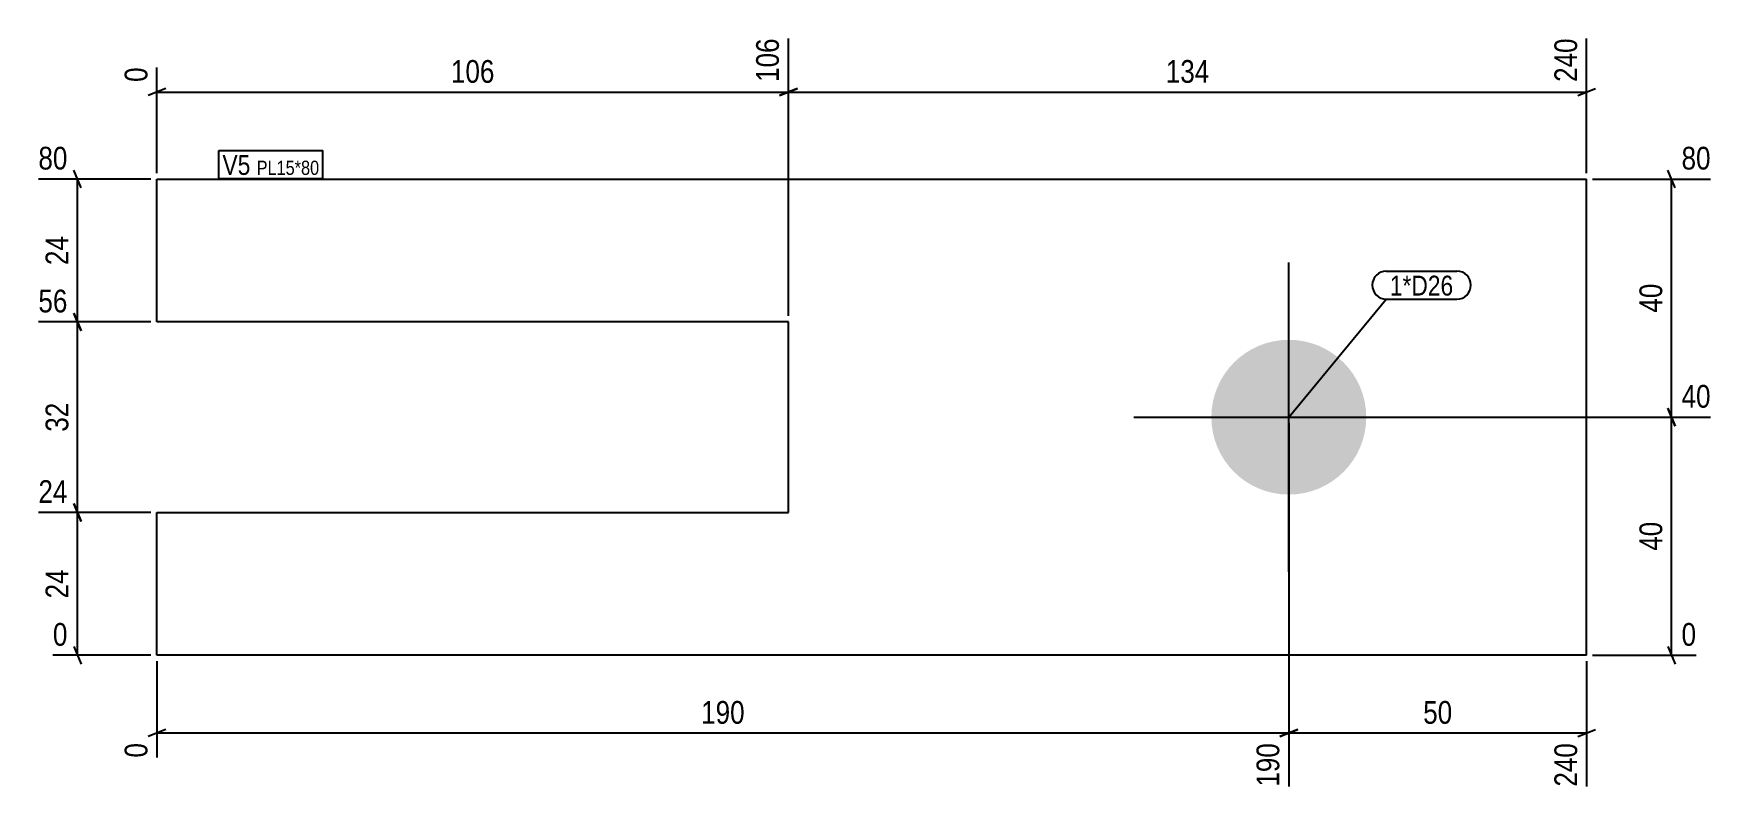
# Model space of a CAD drawing. Header units: millimetres. Extents: x 2 to 285, y 2 to 129.
import ezdxf

# ---------------------------------------------------------------- set-up
doc = ezdxf.new("R2010")
doc.units = ezdxf.units.MM
for name, color, linetype in [('MÅLSÆTNING', 7, 'Continuous'), ('STÅL', 7, 'Continuous'), ('TEKST', 7, 'Continuous')]:
    doc.layers.add(name, color=color, linetype=linetype)
doc.styles.add('Arial Narrow', font='ARIALN.TTF', dxfattribs={"height": 0.2})

msp = doc.modelspace()

# ---------------------------------------------------------------- hatches: boundary and pattern name
at = {"layer": 'STÅL', "linetype": 'Continuous'}
msp.add_hatch(color=3, dxfattribs=at).paths.add_polyline_path([(212.9, 78.06, -1), (212.9, 52.06, -1)])

# ---------------------------------------------------------------- linework, layer by layer
at = {"layer": 'MÅLSÆTNING', "color": 7, "linetype": 'Continuous'}
for p, q in [((128.9, 82.06), (128.9, 128.69)), ((128.9, 82.06), (128.9, 128.69)), ((262.9, 106.06), (262.9, 128.69)), ((22.9, 106.06), (22.9, 123.82)), ((24.4, 120.28), (21.4, 119.08)), ((22.9, 119.68), (128.9, 119.68)), ((130.4, 120.28), (127.4, 119.08)), ((127.4, 119.08), (130.4, 120.28)), ((128.9, 119.68), (262.9, 119.68)), ((261.4, 119.08), (264.4, 120.28)), ((21.9, 105.06), (3, 105.06)), ((10.18, 103.56), (8.97, 106.56)), ((9.57, 81.06), (9.57, 105.06)), ((263.9, 105.06), (283.7, 105.06)), ((277.73, 103.56), (276.53, 106.56)), ((277.13, 65.06), (277.13, 105.06)), ((8.97, 82.56), (10.18, 79.56)), ((10.18, 79.56), (8.97, 82.56)), ((21.9, 81.06), (3, 81.06)), ((21.9, 81.06), (3, 81.06)), ((9.57, 49.06), (9.57, 81.06)), ((213.9, 65.06), (283.7, 65.06)), ((213.9, 65.06), (283.7, 65.06)), ((276.53, 66.56), (277.73, 63.56)), ((277.73, 63.56), (276.53, 66.56)), ((277.13, 25.06), (277.13, 65.06)), ((212.9, 64.06), (212.9, 3)), ((21.9, 49.06), (3, 49.06)), ((21.9, 49.06), (3, 49.06)), ((8.97, 50.56), (10.18, 47.56)), ((10.18, 47.56), (8.97, 50.56)), ((9.57, 25.06), (9.57, 49.06)), ((8.97, 26.56), (10.18, 23.56)), ((276.53, 26.56), (277.73, 23.56)), ((21.9, 25.06), (5.44, 25.06)), ((22.9, 24.06), (22.9, 7.88)), ((262.9, 24.06), (262.9, 3)), ((263.9, 25.06), (281.27, 25.06)), ((24.4, 12.61), (21.4, 11.41)), ((22.9, 12.01), (212.9, 12.01)), ((211.4, 11.41), (214.4, 12.61)), ((261.4, 11.41), (264.4, 12.61))]:
    msp.add_line(p, q, dxfattribs=at)
at = {"layer": 'STÅL', "color": 2, "linetype": 'Continuous'}
for p, q in [((22.9, 81.06), (22.9, 105.06)), ((22.9, 105.06), (262.9, 105.06)), ((262.9, 25.06), (262.9, 105.06)), ((128.9, 81.06), (22.9, 81.06)), ((128.9, 49.06), (128.9, 81.06)), ((22.9, 25.06), (22.9, 49.06)), ((22.9, 49.06), (128.9, 49.06)), ((262.9, 25.06), (22.9, 25.06))]:
    msp.add_line(p, q, dxfattribs=at)
at = {"layer": 'STÅL', "color": 3, "linetype": 'Continuous'}
for p, q in [((212.9, 39.06), (212.9, 91.06)), ((186.9, 65.06), (238.9, 65.06))]:
    msp.add_line(p, q, dxfattribs=at)

# ---------------------------------------------------------------- wipeouts: each hides what was drawn before it
at = {"color": 0}
msp.add_wipeout([(240.52, 85.49), (240.52, 88.99), (229.86, 88.99), (229.86, 85.49)], dxfattribs=at).dxf.layer = 'TEKST'

# ---------------------------------------------------------------- next in the draw order: wipeouts: each hides what was drawn before it
at = {"color": 0, "linetype": 'Continuous'}
for points in [[(128.1, 129.49), (122.5, 129.49), (122.5, 120.58), (128.1, 120.58)], [(262.1, 129.49), (256.5, 129.49), (256.5, 120.58), (262.1, 120.58)], [(22.1, 124.62), (16.5, 124.62), (16.5, 120.58), (22.1, 120.58)], [(8.67, 105.86), (8.67, 111.46), (2.2, 111.46), (2.2, 105.86)], [(284.5, 105.86), (284.5, 111.46), (278.03, 111.46), (278.03, 105.86)], [(8.67, 81.86), (8.67, 87.46), (2.2, 87.46), (2.2, 81.86)], [(284.5, 65.86), (284.5, 71.46), (278.03, 71.46), (278.03, 65.86)], [(8.67, 49.86), (8.67, 55.46), (2.2, 55.46), (2.2, 49.86)], [(8.67, 25.86), (8.67, 31.46), (4.64, 31.46), (4.64, 25.86)], [(282.07, 25.86), (282.07, 31.46), (278.03, 31.46), (278.03, 25.86)], [(22.1, 11.11), (16.5, 11.11), (16.5, 7.07), (22.1, 7.07)], [(212.1, 11.11), (206.5, 11.11), (206.5, 2.2), (212.1, 2.2)]]:
    msp.add_wipeout(points, dxfattribs=at).dxf.layer = 'MÅLSÆTNING'
at = {"color": 0}
for points, layer in [([(80.36, 120.43), (80.36, 126.03), (71.45, 126.03), (71.45, 120.43)], 'MÅLSÆTNING'), ([(200.36, 120.43), (200.36, 126.03), (191.45, 126.03), (191.45, 120.43)], 'MÅLSÆTNING'), ([(8.82, 96.3), (3.22, 96.3), (3.22, 89.82), (8.82, 89.82)], 'MÅLSÆTNING'), ([(276.38, 88.29), (270.78, 88.29), (270.78, 81.82), (276.38, 81.82)], 'MÅLSÆTNING'), ([(8.82, 68.3), (3.22, 68.3), (3.22, 61.82), (8.82, 61.82)], 'MÅLSÆTNING'), ([(276.38, 48.29), (270.78, 48.29), (270.78, 41.82), (276.38, 41.82)], 'MÅLSÆTNING'), ([(8.82, 40.3), (3.22, 40.3), (3.22, 33.82), (8.82, 33.82)], 'MÅLSÆTNING'), ([(122.36, 12.76), (122.36, 18.36), (113.45, 18.36), (113.45, 12.76)], 'MÅLSÆTNING'), ([(38.59, 105.76), (38.59, 109.26), (33.9, 109.26), (33.9, 105.76)], 'TEKST'), ([(240.52, 85.49), (240.52, 88.99), (229.86, 88.99), (229.86, 85.49)], 'TEKST')]:
    msp.add_wipeout(points, dxfattribs=at).dxf.layer = layer

# ---------------------------------------------------------------- next in the draw order: linework, layer by layer
at = {"layer": 'MÅLSÆTNING', "color": 7, "linetype": 'Continuous'}
for p, q in [((212.9, 64.06), (212.9, 3)), ((214.4, 12.61), (211.4, 11.41)), ((212.9, 12.01), (262.9, 12.01))]:
    msp.add_line(p, q, dxfattribs=at)
at = {"layer": 'TEKST', "color": 7, "linetype": 'Continuous'}
for p, q in [((229.26, 89.59), (241.12, 89.59)), ((212.9, 65.06), (229.26, 84.89)), ((229.26, 84.89), (241.12, 84.89))]:
    msp.add_line(p, q, dxfattribs=at)
for centre, start, end in [((229.26, 87.24), 90, 270), ((241.12, 87.24), 270, 90)]:
    msp.add_arc(centre, 2.35, start, end, dxfattribs=at)

# ---------------------------------------------------------------- next in the draw order: texts
at = {"layer": 'MÅLSÆTNING', "color": 3, "linetype": 'Continuous', "style": 'Arial Narrow'}
for s, height, p in [('106', 3.818, (127.3, 121.38)), ('240', 3.818, (261.3, 121.38)), ('0', 3.82, (21.3, 121.38)), ('0', 3.82, (21.3, 7.88)), ('190', 3.818, (211.3, 3))]:
    msp.add_text(s, height=height, rotation=90.0002, dxfattribs=at).set_placement(p)
at = {"layer": 'MÅLSÆTNING', "color": 3, "style": 'Arial Narrow'}
for s, p in [('106', (72.25, 121.23)), ('134', (192.25, 121.23)), ('190', (114.25, 13.56))]:
    msp.add_text(s, height=3.818, dxfattribs=at).set_placement(p)
at = {"layer": 'MÅLSÆTNING', "color": 3, "linetype": 'Continuous', "style": 'Arial Narrow'}
for s, height, p in [('80', 3.818, (3, 106.66)), ('80', 3.818, (278.83, 106.66)), ('56', 3.818, (3, 82.66)), ('40', 3.818, (278.83, 66.66)), ('24', 3.818, (3, 50.66)), ('0', 3.82, (5.44, 26.66)), ('0', 3.82, (278.83, 26.66))]:
    msp.add_text(s, height=height, dxfattribs=at).set_placement(p)
at = {"layer": 'MÅLSÆTNING', "color": 3, "style": 'Arial Narrow'}
for s, p in [('24', (8.02, 90.62)), ('40', (275.58, 82.62)), ('32', (8.02, 62.62)), ('40', (275.58, 42.62)), ('24', (8.02, 34.62))]:
    msp.add_text(s, height=3.818, rotation=90.0002, dxfattribs=at).set_placement(p)
at = {"layer": 'TEKST', "color": 3, "style": 'Arial Narrow'}
msp.add_text('1*D26', height=3.34, dxfattribs=at).set_placement((229.86, 85.49))

# ---------------------------------------------------------------- next in the draw order: wipeouts: each hides what was drawn before it
at = {"color": 0}
msp.add_wipeout([(38.59, 105.76), (38.59, 109.26), (33.9, 109.26), (33.9, 105.76)], dxfattribs=at).dxf.layer = 'TEKST'

# ---------------------------------------------------------------- next in the draw order: linework, layer by layer
at = {"layer": 'TEKST', "color": 7, "linetype": 'Continuous'}
for p, q in [((33.3, 109.86), (50.75, 109.86)), ((33.3, 105.16), (33.3, 109.86))]:
    msp.add_line(p, q, dxfattribs=at)

# ---------------------------------------------------------------- next in the draw order: wipeouts: each hides what was drawn before it
at = {"color": 0}
for points, layer in [([(241.14, 12.76), (241.14, 18.36), (234.66, 18.36), (234.66, 12.76)], 'MÅLSÆTNING'), ([(50.15, 105.76), (50.15, 108.26), (39.64, 108.26), (39.64, 105.76)], 'TEKST')]:
    msp.add_wipeout(points, dxfattribs=at).dxf.layer = layer
at = {"color": 0, "linetype": 'Continuous'}
msp.add_wipeout([(262.1, 11.11), (256.5, 11.11), (256.5, 2.2), (262.1, 2.2)], dxfattribs=at).dxf.layer = 'MÅLSÆTNING'

# ---------------------------------------------------------------- next in the draw order: texts
at = {"layer": 'MÅLSÆTNING', "color": 3, "style": 'Arial Narrow'}
msp.add_text('50', height=3.818, dxfattribs=at).set_placement((235.46, 13.56))
at = {"layer": 'MÅLSÆTNING', "color": 3, "linetype": 'Continuous', "style": 'Arial Narrow'}
msp.add_text('240', height=3.818, rotation=90.0002, dxfattribs=at).set_placement((261.3, 3))

# ---------------------------------------------------------------- next in the draw order: wipeouts: each hides what was drawn before it
at = {"color": 0}
msp.add_wipeout([(50.15, 105.76), (50.15, 108.26), (39.64, 108.26), (39.64, 105.76)], dxfattribs=at).dxf.layer = 'TEKST'

# ---------------------------------------------------------------- next in the draw order: linework, layer by layer
at = {"layer": 'TEKST', "color": 7, "linetype": 'Continuous'}
for p, q in [((50.75, 105.16), (50.75, 109.86)), ((33.3, 105.16), (50.75, 105.16))]:
    msp.add_line(p, q, dxfattribs=at)

# ---------------------------------------------------------------- next in the draw order: texts
at = {"layer": 'TEKST', "color": 3, "style": 'Arial Narrow'}
for s, height, p in [('V5', 3.34, (33.9, 105.76)), ('PL15*80', 2.386, (39.64, 105.76))]:
    msp.add_text(s, height=height, dxfattribs=at).set_placement(p)

doc.saveas('drawing.dxf')
